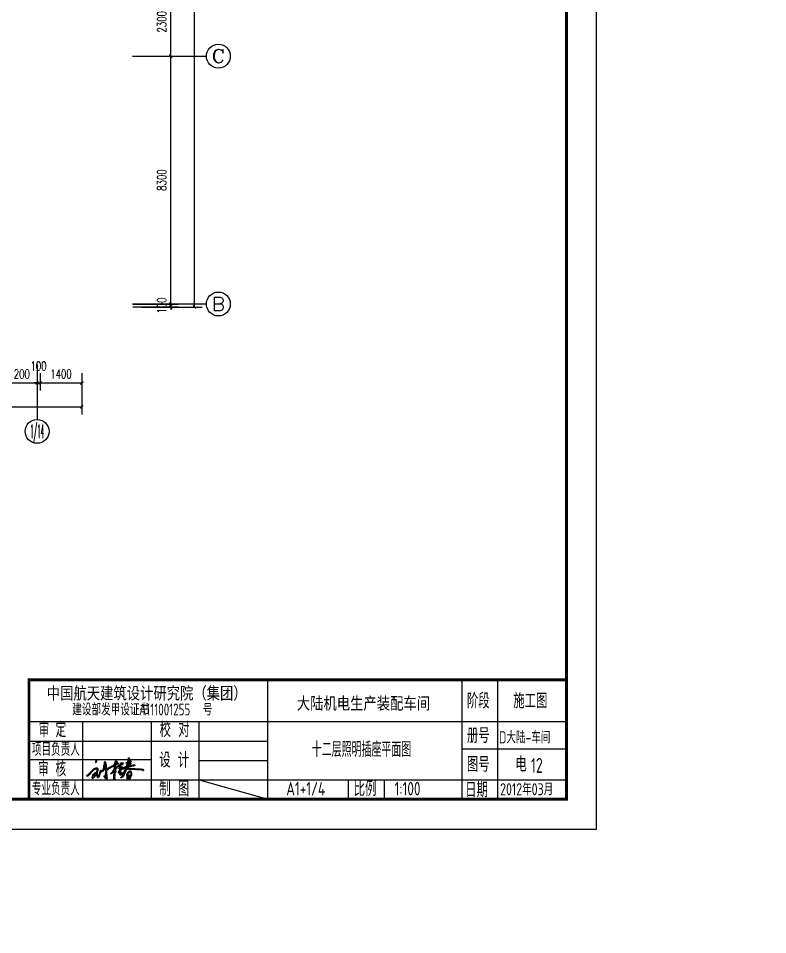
# Model space of a CAD drawing. Extents: x 2166032 to 5302137, y 581493 to 2416206.
# Drawn here: x 2519267 to 2544354, y 970586 to 1001270 of the extents above; entities that cross this region are included whole.
import ezdxf
from ezdxf.enums import TextEntityAlignment as Align

# ---------------------------------------------------------------- set-up
doc = ezdxf.new("R2010")
doc.units = 0
doc.header["$LTSCALE"] = 1000
doc.header["$MEASUREMENT"] = 0
for name, color, linetype in [('AXIS', 3, 'Continuous'), ('AXIS_TEXT', 7, 'Continuous'), ('PUB_TEXT', 7, 'Continuous'), ('PUB_TITLE', 137, 'Continuous')]:
    doc.layers.add(name, color=color, linetype=linetype)
doc.styles.add('-黑体', font='simhei.ttf', dxfattribs={"width": 0.8})
doc.styles.add('_TCH_AXIS', font='complex_.ttf')
doc.styles.add('COMPLEX', font='complex_.ttf')
doc.styles.add('DIM_FONT', font='simplex_.ttf', dxfattribs={"width": 0.7})
doc.styles.add('TSSD_REIN', font='tssdeng.shx', dxfattribs={"width": 0.7, "bigfont": 'tssdchn.shx'})
doc.dimstyles.new('DIMN', dxfattribs={"dimtxt": 300, "dimasz": 100, "dimexe": 250, "dimexo": 300, "dimgap": 150, "dimtad": 1, "dimdec": 0, "dimzin": 0, "dimdsep": 46, "dimtxsty": 'DIM_FONT', "dimblk": 'ARCHTICK', "dimcen": 0.09, "dimclrt": 7, "dimazin": 2, "dimtfac": 1, "dimtdec": 0, "dimtix": 1, "dimtmove": 2, "dimatfit": 3, "dimldrblk": 'ARCHTICK', "dimfxl": 1, "dimtolj": 1, "dimtzin": 0, "dimarcsym": 0})

# ---------------------------------------------------------------- blocks, each defined once
blk = doc.blocks.new('$图签$00000001')
blk.add_line((-123, 6.5), (-100, 0))
at = {"layer": 'PUB_TITLE'}
for p, q in [((-100, 0), (-100, 40)), ((-35, 0), (-35, 40)), ((-23, 0), (-23, 40)), ((-180, 26), (0, 26)), ((-162, 0), (-162, 26)), ((-139, 0), (-139, 26)), ((-123, 0), (-123, 26)), ((-180, 19.5), (-100, 19.5)), ((-35, 16.86), (0, 16.86)), ((-180, 13.28), (-139, 13.28)), ((-123, 13), (-100, 13)), ((-180, 6.5), (0, 6.5)), ((-73, 0), (-73, 6.5)), ((-61, 0), (-61, 6.5))]:
    blk.add_line(p, q, dxfattribs=at)
at = {"layer": 'PUB_TITLE', "const_width": 1}
blk.add_lwpolyline([(-180, 0), (-180, 40), (0, 40)], dxfattribs=at)
at = {"layer": 'PUB_TITLE'}
blk.add_lwpolyline([(0, 40), (-180, 40), (-180, 0), (0, 0)], close=True, dxfattribs=at)
at = {"layer": 'PUB_TEXT', "style": 'TSSD_REIN'}
for s, height, width, p in [('阶段', 5, 0.8, (-33.39, 30.46)), ('施工图', 5, 0.8, (-17.87, 30.46)), ('建设部发甲设证书', 4, 0.7, (-165.53, 28.06)), ('A111001255', 4, 0.7, (-143.13, 28.06)), ('号', 4, 0.7, (-121.8, 28.06)), ('审', 5, 0.75, (-176.74, 20.78)), ('定', 5, 0.75, (-171.1, 20.78)), ('校 对', 5, 0.8, (-136.27, 20.81)), ('册号', 5, 0.8, (-33.39, 18.85)), ('D大陆-车间', 4.05, 0.75, (-22.67, 18.71)), ('项目负责人', 4.5, 0.75, (-179.02, 14.53)), ('设 计', 5, 0.8, (-136.37, 10.62)), ('审 核', 5, 0.75, (-176.96, 7.62)), ('图号', 5, 0.8, (-33.39, 9.19)), ('电', 5, 0.8, (-17.17, 9.21)), ('专业负责人', 4.5, 0.75, (-179.03, 1.3)), ('制 图', 5, 0.8, (-136.37, 1.02)), ('比例', 5, 0.8, (-71.29, 1.01)), ('A1+1/4', 4.5, 0.75, (-93.87, 1.3)), ('1:100', 4.5, 0.75, (-57.61, 1.3)), ('日期', 5, 0.8, (-33.97, 0.67)), ('2012年03月', 4.05, 0.75, (-22.29, 1.33))]:
    blk.add_text(s, height=height, dxfattribs=dict(at, width=width)).set_placement(p)
at = {"layer": 'PUB_TITLE', "color": 7, "style": '-黑体', "width": 0.8}
blk.add_text('中国航天建筑设计研究院（集团）', height=4.0889, dxfattribs=at).set_placement((-174.05, 33.5))
blk.add_text('大陆机电生产装配车间', height=4.089, dxfattribs=at).set_placement((-68.03, 30.09), align=Align.CENTER)
blk = doc.blocks.new('刘桂春')
h = blk.add_hatch()
h.set_pattern_fill('ANSI37', color=256, scale=3, style=0)
h.set_pattern_definition([(45, (0, 0), (-3.367596045, 3.367596045), []), (135, (0, 0), (-3.367596045, -3.367596045), [])])
h.paths.add_polyline_path([(1369061, -138528), (1369058, -138536), (1369053, -138542), (1369048, -138553), (1369045, -138561), (1369048, -138565), (1369054, -138563), (1369059, -138554), (1369065, -138546), (1369071, -138534), (1369075, -138527), (1369075, -138516), (1369071, -138512), (1369066, -138506), (1369055, -138505), (1369049, -138506), (1369045, -138508), (1369045, -138512), (1369053, -138518), (1369057, -138521)], flags=17)
h.paths.add_polyline_path([(1369095, -138688), (1369086, -138679), (1369080, -138673), (1369068, -138673), (1369054, -138673), (1369048, -138679), (1369038, -138679), (1369028, -138684), (1369017, -138689), (1369002, -138702), (1368988, -138716), (1368971, -138734), (1368939, -138765), (1368920, -138785), (1368902, -138805), (1368895, -138812), (1368891, -138814), (1368881, -138820), (1368872, -138828), (1368862, -138837), (1368857, -138842), (1368869, -138850), (1368883, -138847), (1368893, -138838), (1368913, -138820), (1368946, -138779), (1368990, -138736), (1369038, -138702), (1369056, -138694), (1369064, -138694), (1369081, -138694), (1369081, -138726), (1369077, -138747), (1369068, -138758), (1369068, -138769), (1369056, -138769), (1369038, -138774), (1369015, -138793), (1369000, -138806), (1368989, -138828), (1368980, -138843), (1368986, -138843), (1368993, -138832), (1369010, -138814), (1369032, -138792), (1369049, -138793), (1369056, -138798), (1369045, -138813), (1369017, -138851), (1369009, -138860), (1368994, -138879), (1368985, -138885), (1368983, -138880), (1368983, -138863), (1368980, -138854), (1368975, -138861), (1368975, -138890), (1368986, -138898), (1368996, -138892), (1369017, -138869), (1369050, -138828), (1369068, -138813), (1369070, -138820), (1369080, -138855), (1369090, -138878), (1369111, -138878), (1369124, -138848), (1369145, -138795), (1369154, -138751), (1369164, -138750), (1369178, -138757), (1369205, -138742), (1369221, -138705), (1369235, -138629), (1369236, -138598), (1369244, -138587), (1369246, -138614), (1369253, -138629), (1369252, -138720), (1369250, -138729), (1369259, -138729), (1369258, -138853), (1369267, -138854), (1369268, -138885), (1369264, -138885), (1369251, -138875), (1369237, -138851), (1369237, -138834), (1369233, -138834), (1369229, -138851), (1369236, -138867), (1369244, -138887), (1369252, -138891), (1369260, -138895), (1369270, -138904), (1369281, -138904), (1369288, -138895), (1369288, -138886), (1369281, -138880), (1369281, -138816), (1369275, -138806), (1369275, -138743), (1369279, -138734), (1369314, -138705), (1369346, -138682), (1369431, -138637), (1369444, -138629), (1369444, -138683), (1369439, -138688), (1369438, -138711), (1369416, -138730), (1369416, -138740), (1369406, -138749), (1369365, -138790), (1369358, -138800), (1369370, -138800), (1369395, -138786), (1369416, -138772), (1369427, -138764), (1369438, -138765), (1369438, -138803), (1369431, -138810), (1369432, -138919), (1369442, -138925), (1369449, -138921), (1369452, -138894), (1369445, -138883), (1369446, -138853), (1369450, -138849), (1369450, -138772), (1369474, -138767), (1369474, -138743), (1369466, -138730), (1369466, -138702), (1369472, -138692), (1369486, -138692), (1369486, -138680), (1369480, -138677), (1369484, -138671), (1369542, -138634), (1369551, -138636), (1369548, -138649), (1369543, -138681), (1369539, -138696), (1369550, -138703), (1369560, -138700), (1369577, -138685), (1369581, -138679), (1369587, -138679), (1369587, -138684), (1369583, -138687), (1369562, -138705), (1369550, -138725), (1369539, -138743), (1369525, -138765), (1369525, -138778), (1369536, -138787), (1369568, -138773), (1369574, -138783), (1369564, -138800), (1369558, -138819), (1369570, -138826), (1369583, -138818), (1369600, -138802), (1369615, -138796), (1369631, -138780), (1369638, -138776), (1369642, -138780), (1369636, -138792), (1369615, -138826), (1369605, -138851), (1369584, -138869), (1369573, -138872), (1369573, -138884), (1369591, -138884), (1369610, -138869), (1369638, -138825), (1369666, -138773), (1369693, -138704), (1369693, -138680), (1369705, -138669), (1369767, -138649), (1369821, -138632), (1369854, -138632), (1369870, -138626), (1369870, -138614), (1369864, -138606), (1369850, -138609), (1369831, -138614), (1369799, -138621), (1369732, -138645), (1369709, -138652), (1369710, -138643), (1369723, -138635), (1369742, -138625), (1369765, -138604), (1369776, -138592), (1369785, -138591), (1369784, -138573), (1369775, -138574), (1369770, -138568), (1369776, -138563), (1369792, -138550), (1369792, -138539), (1369785, -138527), (1369765, -138526), (1369765, -138535), (1369744, -138544), (1369744, -138518), (1369756, -138507), (1369751, -138500), (1369751, -138491), (1369757, -138479), (1369749, -138467), (1369737, -138467), (1369738, -138486), (1369734, -138500), (1369729, -138511), (1369729, -138533), (1369724, -138544), (1369712, -138556), (1369706, -138565), (1369698, -138564), (1369690, -138568), (1369690, -138576), (1369698, -138584), (1369709, -138587), (1369704, -138602), (1369693, -138613), (1369700, -138614), (1369699, -138621), (1369694, -138630), (1369683, -138645), (1369667, -138653), (1369637, -138668), (1369614, -138680), (1369602, -138686), (1369602, -138699), (1369607, -138699), (1369632, -138699), (1369654, -138689), (1369676, -138683), (1369672, -138696), (1369663, -138724), (1369645, -138759), (1369630, -138765), (1369613, -138782), (1369591, -138794), (1369584, -138797), (1369580, -138795), (1369584, -138789), (1369586, -138780), (1369584, -138764), (1369576, -138757), (1369567, -138759), (1369556, -138763), (1369547, -138764), (1369544, -138758), (1369553, -138743), (1369570, -138726), (1369588, -138697), (1369608, -138666), (1369608, -138651), (1369598, -138651), (1369577, -138664), (1369560, -138678), (1369562, -138668), (1369566, -138646), (1369572, -138642), (1369577, -138620), (1369596, -138607), (1369630, -138572), (1369579, -138572), (1369563, -138606), (1369555, -138611), (1369528, -138624), (1369505, -138636), (1369481, -138653), (1369459, -138663), (1369457, -138624), (1369463, -138621), (1369498, -138599), (1369522, -138591), (1369523, -138574), (1369496, -138552), (1369492, -138536), (1369470, -138524), (1369465, -138533), (1369454, -138552), (1369454, -138570), (1369446, -138590), (1369438, -138611), (1369420, -138620), (1369379, -138640), (1369340, -138660), (1369307, -138683), (1369276, -138713), (1369268, -138632), (1369268, -138605), (1369260, -138580), (1369252, -138566), (1369252, -138554), (1369240, -138542), (1369233, -138562), (1369231, -138580), (1369227, -138611), (1369222, -138638), (1369218, -138663), (1369213, -138688), (1369204, -138711), (1369189, -138734), (1369180, -138734), (1369168, -138723), (1369157, -138720), (1369152, -138730), (1369143, -138746), (1369137, -138770), (1369128, -138808), (1369123, -138820), (1369118, -138838), (1369112, -138843), (1369112, -138851), (1369107, -138856), (1369101, -138856), (1369095, -138856), (1369095, -138836), (1369089, -138832), (1369089, -138814), (1369084, -138803), (1369084, -138775), (1369090, -138762), (1369090, -138745), (1369095, -138739), (1369095, -138717)])
h.paths.add_polyline_path([(1369424, -138744), (1369427, -138740), (1369432, -138735), (1369438, -138735), (1369438, -138744), (1369433, -138748), (1369426, -138748)], flags=16)
h.paths.add_polyline_path([(1369452, -138737), (1369455, -138735), (1369459, -138735), (1369461, -138737), (1369458, -138743), (1369454, -138742), (1369452, -138743)], flags=16)
h.paths.add_polyline_path([(1369729, -138574), (1369734, -138568), (1369735, -138561), (1369744, -138561), (1369751, -138560), (1369752, -138557), (1369755, -138557), (1369759, -138552), (1369762, -138552), (1369764, -138556), (1369760, -138560), (1369756, -138563), (1369752, -138565), (1369751, -138573), (1369744, -138573), (1369741, -138578), (1369736, -138580), (1369732, -138579)], flags=16)
h.paths.add_polyline_path([(1369775, -138702), (1369781, -138708), (1369887, -138708), (1369893, -138708), (1369903, -138706), (1369914, -138710), (1369928, -138711), (1369933, -138706), (1369939, -138712), (1370025, -138714), (1370031, -138729), (1370048, -138731), (1370050, -138716), (1370045, -138706), (1370034, -138699), (1370010, -138699), (1369982, -138697), (1369975, -138691), (1369821, -138691), (1369815, -138685), (1369775, -138685), (1369751, -138685), (1369732, -138686), (1369727, -138692), (1369717, -138694), (1369709, -138694), (1369702, -138699), (1369721, -138705), (1369729, -138703), (1369741, -138699), (1369751, -138701), (1369756, -138706), (1369771, -138706)])
h.paths.add_polyline_path([(1369700, -138854), (1369699, -138915), (1369708, -138922), (1369714, -138915), (1369722, -138910), (1369718, -138905), (1369714, -138905), (1369715, -138896), (1369719, -138896), (1369727, -138890), (1369729, -138894), (1369728, -138912), (1369731, -138922), (1369738, -138926), (1369758, -138925), (1369764, -138915), (1369771, -138903), (1369780, -138889), (1369784, -138877), (1369795, -138838), (1369803, -138818), (1369808, -138786), (1369802, -138778), (1369802, -138757), (1369784, -138746), (1369748, -138746), (1369732, -138761), (1369714, -138773), (1369708, -138777), (1369708, -138794), (1369708, -138804), (1369697, -138809)])
h.paths.add_polyline_path([(1369721, -138813), (1369721, -138793), (1369722, -138787), (1369729, -138779), (1369731, -138776), (1369740, -138777), (1369743, -138770), (1369762, -138771), (1369764, -138760), (1369786, -138761), (1369787, -138831), (1369781, -138835), (1369780, -138851), (1369780, -138857), (1369772, -138858), (1369768, -138845), (1369764, -138838), (1369760, -138835), (1369759, -138827), (1369747, -138825), (1369733, -138826), (1369726, -138829), (1369727, -138844), (1369722, -138842), (1369721, -138839)], flags=16)
h.paths.add_polyline_path([(1369733, -138845), (1369737, -138841), (1369747, -138844), (1369751, -138849), (1369751, -138857), (1369753, -138862), (1369757, -138864), (1369759, -138878), (1369759, -138893), (1369755, -138898), (1369751, -138900), (1369751, -138908), (1369747, -138914), (1369742, -138910), (1369736, -138905), (1369733, -138898), (1369735, -138888), (1369730, -138883), (1369728, -138877), (1369733, -138875), (1369734, -138859)], flags=16)
for p, q in [((1369049, -138506), (1369045, -138508)), ((1369045, -138508), (1369045, -138512)), ((1369045, -138512), (1369053, -138518)), ((1369048, -138553), (1369045, -138561)), ((1369045, -138561), (1369048, -138565)), ((1369053, -138542), (1369048, -138553)), ((1369048, -138565), (1369054, -138563)), ((1369055, -138505), (1369049, -138506)), ((1369053, -138518), (1369057, -138521)), ((1369058, -138536), (1369053, -138542)), ((1369054, -138563), (1369059, -138554)), ((1369066, -138506), (1369055, -138505)), ((1369057, -138521), (1369061, -138528)), ((1369061, -138528), (1369058, -138536)), ((1369059, -138554), (1369065, -138546)), ((1369065, -138546), (1369071, -138534)), ((1369071, -138512), (1369066, -138506)), ((1369075, -138516), (1369071, -138512)), ((1369071, -138534), (1369075, -138527)), ((1369075, -138527), (1369075, -138516)), ((1369218, -138663), (1369222, -138638)), ((1369235, -138629), (1369221, -138705)), ((1369222, -138638), (1369227, -138611)), ((1369227, -138611), (1369231, -138580)), ((1369231, -138580), (1369233, -138562)), ((1369233, -138562), (1369240, -138542)), ((1369236, -138598), (1369235, -138629)), ((1369244, -138587), (1369236, -138598)), ((1369240, -138542), (1369252, -138554)), ((1369246, -138614), (1369244, -138587)), ((1369253, -138629), (1369246, -138614)), ((1369252, -138554), (1369252, -138566)), ((1369252, -138566), (1369260, -138580)), ((1369252, -138720), (1369253, -138629)), ((1369260, -138580), (1369268, -138605)), ((1369268, -138605), (1369268, -138632)), ((1369268, -138632), (1369276, -138713)), ((1369340, -138660), (1369379, -138640)), ((1369431, -138637), (1369346, -138682)), ((1369379, -138640), (1369420, -138620)), ((1369420, -138620), (1369438, -138611)), ((1369444, -138629), (1369431, -138637)), ((1369438, -138611), (1369446, -138590)), ((1369444, -138683), (1369444, -138629)), ((1369446, -138590), (1369454, -138570)), ((1369454, -138552), (1369465, -138533)), ((1369454, -138570), (1369454, -138552)), ((1369463, -138621), (1369457, -138624)), ((1369457, -138624), (1369459, -138663)), ((1369459, -138663), (1369481, -138653)), ((1369498, -138599), (1369463, -138621)), ((1369465, -138533), (1369470, -138524)), ((1369470, -138524), (1369492, -138536)), ((1369481, -138653), (1369505, -138636)), ((1369542, -138634), (1369484, -138671)), ((1369492, -138536), (1369496, -138552)), ((1369496, -138552), (1369523, -138574)), ((1369522, -138591), (1369498, -138599)), ((1369505, -138636), (1369528, -138624)), ((1369523, -138574), (1369522, -138591)), ((1369528, -138624), (1369555, -138611)), ((1369551, -138636), (1369542, -138634)), ((1369543, -138681), (1369548, -138649)), ((1369548, -138649), (1369551, -138636)), ((1369555, -138611), (1369563, -138606)), ((1369566, -138646), (1369562, -138668)), ((1369563, -138606), (1369579, -138572)), ((1369572, -138642), (1369566, -138646)), ((1369577, -138620), (1369572, -138642)), ((1369596, -138607), (1369577, -138620)), ((1369577, -138664), (1369598, -138651)), ((1369579, -138572), (1369630, -138572)), ((1369630, -138572), (1369596, -138607)), ((1369598, -138651), (1369608, -138651)), ((1369608, -138651), (1369608, -138666)), ((1369637, -138668), (1369667, -138653)), ((1369667, -138653), (1369683, -138645)), ((1369683, -138645), (1369694, -138630)), ((1369690, -138568), (1369698, -138564)), ((1369690, -138576), (1369690, -138568)), ((1369698, -138584), (1369690, -138576)), ((1369693, -138613), (1369704, -138602)), ((1369700, -138614), (1369693, -138613)), ((1369694, -138630), (1369699, -138621)), ((1369698, -138564), (1369706, -138565)), ((1369709, -138587), (1369698, -138584)), ((1369699, -138621), (1369700, -138614)), ((1369704, -138602), (1369709, -138587)), ((1369767, -138649), (1369705, -138669)), ((1369706, -138565), (1369712, -138556)), ((1369710, -138643), (1369709, -138652)), ((1369709, -138652), (1369732, -138645)), ((1369723, -138635), (1369710, -138643)), ((1369712, -138556), (1369724, -138544)), ((1369719, -138610), (1369714, -138615)), ((1369714, -138616), (1369714, -138621)), ((1369714, -138621), (1369719, -138622)), ((1369724, -138604), (1369719, -138610)), ((1369719, -138622), (1369728, -138620)), ((1369742, -138625), (1369723, -138635)), ((1369724, -138544), (1369729, -138533)), ((1369734, -138604), (1369724, -138604)), ((1369728, -138620), (1369733, -138616)), ((1369729, -138511), (1369734, -138500)), ((1369729, -138533), (1369729, -138511)), ((1369734, -138568), (1369729, -138574)), ((1369729, -138574), (1369732, -138579)), ((1369732, -138579), (1369736, -138580)), ((1369732, -138645), (1369799, -138621)), ((1369733, -138616), (1369740, -138611)), ((1369734, -138500), (1369738, -138486)), ((1369735, -138561), (1369734, -138568)), ((1369737, -138600), (1369734, -138604)), ((1369734, -138604), (1369734, -138604)), ((1369744, -138561), (1369735, -138561)), ((1369736, -138580), (1369741, -138578)), ((1369738, -138486), (1369737, -138467)), ((1369737, -138467), (1369749, -138467)), ((1369741, -138600), (1369737, -138600)), ((1369740, -138611), (1369746, -138603)), ((1369741, -138578), (1369744, -138573)), ((1369746, -138603), (1369741, -138600)), ((1369765, -138604), (1369742, -138625)), ((1369756, -138507), (1369744, -138518)), ((1369744, -138518), (1369744, -138544)), ((1369744, -138544), (1369765, -138535)), ((1369751, -138560), (1369744, -138561)), ((1369744, -138573), (1369751, -138573)), ((1369749, -138467), (1369757, -138479)), ((1369757, -138479), (1369751, -138491)), ((1369751, -138491), (1369751, -138500)), ((1369751, -138500), (1369756, -138507)), ((1369752, -138557), (1369751, -138560)), ((1369751, -138573), (1369752, -138565)), ((1369755, -138557), (1369752, -138557)), ((1369752, -138565), (1369756, -138563)), ((1369759, -138552), (1369755, -138557)), ((1369756, -138563), (1369760, -138560)), ((1369762, -138552), (1369759, -138552)), ((1369760, -138560), (1369764, -138556)), ((1369764, -138556), (1369762, -138552)), ((1369765, -138535), (1369765, -138526)), ((1369765, -138526), (1369785, -138527)), ((1369776, -138592), (1369765, -138604)), ((1369821, -138632), (1369767, -138649)), ((1369776, -138563), (1369770, -138568)), ((1369770, -138568), (1369775, -138574)), ((1369775, -138574), (1369784, -138573)), ((1369792, -138550), (1369776, -138563)), ((1369785, -138591), (1369776, -138592)), ((1369784, -138573), (1369785, -138591)), ((1369785, -138527), (1369792, -138539)), ((1369792, -138539), (1369792, -138550)), ((1369799, -138621), (1369831, -138614)), ((1369854, -138632), (1369821, -138632)), ((1369831, -138614), (1369850, -138609)), ((1369850, -138609), (1369864, -138606)), ((1369870, -138626), (1369854, -138632)), ((1369864, -138606), (1369870, -138614)), ((1369870, -138614), (1369870, -138626)), ((1368857, -138842), (1368862, -138837)), ((1368869, -138850), (1368857, -138842)), ((1368862, -138837), (1368872, -138828)), ((1368872, -138828), (1368881, -138820)), ((1368881, -138820), (1368891, -138814)), ((1368893, -138838), (1368883, -138847)), ((1368891, -138814), (1368895, -138812)), ((1368913, -138820), (1368893, -138838)), ((1368895, -138812), (1368902, -138805)), ((1368902, -138805), (1368920, -138785)), ((1368946, -138779), (1368913, -138820)), ((1368920, -138785), (1368939, -138765)), ((1368939, -138765), (1368971, -138734)), ((1368990, -138736), (1368946, -138779)), ((1368971, -138734), (1368988, -138716)), ((1368980, -138843), (1368989, -138828)), ((1368986, -138843), (1368980, -138843)), ((1368993, -138832), (1368986, -138843)), ((1368988, -138716), (1369002, -138702)), ((1368989, -138828), (1369000, -138806)), ((1369038, -138702), (1368990, -138736)), ((1369010, -138814), (1368993, -138832)), ((1369000, -138806), (1369015, -138793)), ((1369002, -138702), (1369017, -138689)), ((1369032, -138792), (1369010, -138814)), ((1369015, -138793), (1369038, -138774)), ((1369017, -138689), (1369028, -138684)), ((1369017, -138851), (1369045, -138813)), ((1369050, -138828), (1369017, -138869)), ((1369028, -138684), (1369038, -138679)), ((1369049, -138793), (1369032, -138792)), ((1369038, -138679), (1369048, -138679)), ((1369056, -138694), (1369038, -138702)), ((1369038, -138774), (1369056, -138769)), ((1369045, -138813), (1369056, -138798)), ((1369048, -138679), (1369054, -138673)), ((1369056, -138798), (1369049, -138793)), ((1369068, -138813), (1369050, -138828)), ((1369054, -138673), (1369068, -138673)), ((1369064, -138694), (1369056, -138694)), ((1369056, -138769), (1369068, -138769)), ((1369081, -138694), (1369064, -138694)), ((1369068, -138673), (1369080, -138673)), ((1369068, -138758), (1369077, -138747)), ((1369068, -138769), (1369068, -138758)), ((1369070, -138820), (1369068, -138813)), ((1369080, -138855), (1369070, -138820)), ((1369077, -138747), (1369081, -138726)), ((1369080, -138673), (1369086, -138679)), ((1369081, -138726), (1369081, -138694)), ((1369090, -138762), (1369084, -138775)), ((1369084, -138775), (1369084, -138803)), ((1369084, -138803), (1369089, -138814)), ((1369086, -138679), (1369095, -138688)), ((1369089, -138814), (1369089, -138832)), ((1369089, -138832), (1369095, -138836)), ((1369095, -138739), (1369090, -138745)), ((1369090, -138745), (1369090, -138762)), ((1369095, -138688), (1369095, -138717)), ((1369095, -138717), (1369095, -138739)), ((1369095, -138836), (1369095, -138856)), ((1369112, -138843), (1369118, -138838)), ((1369112, -138851), (1369112, -138843)), ((1369118, -138838), (1369123, -138820)), ((1369123, -138820), (1369128, -138808)), ((1369145, -138795), (1369124, -138848)), ((1369128, -138808), (1369137, -138770)), ((1369137, -138770), (1369143, -138746)), ((1369143, -138746), (1369152, -138730)), ((1369154, -138751), (1369145, -138795)), ((1369152, -138730), (1369157, -138720)), ((1369164, -138750), (1369154, -138751)), ((1369157, -138720), (1369168, -138723)), ((1369178, -138757), (1369164, -138750)), ((1369168, -138723), (1369180, -138734)), ((1369205, -138742), (1369178, -138757)), ((1369180, -138734), (1369189, -138734)), ((1369189, -138734), (1369204, -138711)), ((1369204, -138711), (1369213, -138688)), ((1369221, -138705), (1369205, -138742)), ((1369213, -138688), (1369218, -138663)), ((1369229, -138851), (1369233, -138834)), ((1369233, -138834), (1369233, -138834)), ((1369233, -138834), (1369237, -138834)), ((1369237, -138834), (1369237, -138851)), ((1369250, -138729), (1369252, -138720)), ((1369259, -138729), (1369250, -138729)), ((1369258, -138853), (1369259, -138729)), ((1369279, -138734), (1369275, -138743)), ((1369275, -138743), (1369275, -138806)), ((1369275, -138806), (1369281, -138816)), ((1369276, -138713), (1369307, -138683)), ((1369314, -138705), (1369279, -138734)), ((1369281, -138816), (1369281, -138880)), ((1369307, -138683), (1369340, -138660)), ((1369346, -138682), (1369314, -138705)), ((1369358, -138800), (1369365, -138790)), ((1369370, -138800), (1369358, -138800)), ((1369365, -138790), (1369406, -138749)), ((1369395, -138786), (1369370, -138800)), ((1369416, -138772), (1369395, -138786)), ((1369406, -138749), (1369416, -138740)), ((1369416, -138730), (1369438, -138711)), ((1369416, -138740), (1369416, -138730)), ((1369427, -138764), (1369416, -138772)), ((1369427, -138740), (1369424, -138744)), ((1369424, -138744), (1369426, -138748)), ((1369426, -138748), (1369433, -138748)), ((1369432, -138735), (1369427, -138740)), ((1369438, -138765), (1369427, -138764)), ((1369431, -138810), (1369438, -138803)), ((1369432, -138919), (1369431, -138810)), ((1369438, -138735), (1369432, -138735)), ((1369433, -138748), (1369438, -138744)), ((1369438, -138711), (1369439, -138688)), ((1369438, -138744), (1369438, -138735)), ((1369438, -138803), (1369438, -138765)), ((1369439, -138688), (1369444, -138683)), ((1369474, -138767), (1369450, -138772)), ((1369450, -138772), (1369450, -138849)), ((1369455, -138735), (1369452, -138737)), ((1369452, -138737), (1369452, -138743)), ((1369452, -138743), (1369454, -138742)), ((1369454, -138742), (1369458, -138743)), ((1369459, -138735), (1369455, -138735)), ((1369458, -138743), (1369461, -138737)), ((1369461, -138737), (1369459, -138735)), ((1369472, -138692), (1369466, -138702)), ((1369466, -138702), (1369466, -138730)), ((1369466, -138730), (1369474, -138743)), ((1369486, -138692), (1369472, -138692)), ((1369474, -138743), (1369474, -138767)), ((1369484, -138671), (1369480, -138677)), ((1369480, -138677), (1369486, -138680)), ((1369486, -138680), (1369486, -138692)), ((1369525, -138765), (1369539, -138743)), ((1369525, -138778), (1369525, -138765)), ((1369536, -138787), (1369525, -138778)), ((1369568, -138773), (1369536, -138787)), ((1369539, -138696), (1369543, -138681)), ((1369550, -138703), (1369539, -138696)), ((1369539, -138743), (1369550, -138725)), ((1369553, -138743), (1369544, -138758)), ((1369544, -138758), (1369547, -138764)), ((1369547, -138764), (1369556, -138763)), ((1369560, -138700), (1369550, -138703)), ((1369550, -138725), (1369562, -138705)), ((1369570, -138726), (1369553, -138743)), ((1369556, -138763), (1369567, -138759)), ((1369558, -138819), (1369564, -138800)), ((1369570, -138826), (1369558, -138819)), ((1369560, -138678), (1369577, -138664)), ((1369562, -138668), (1369560, -138678)), ((1369577, -138685), (1369560, -138700)), ((1369562, -138705), (1369583, -138687)), ((1369564, -138800), (1369574, -138783)), ((1369567, -138759), (1369576, -138757)), ((1369574, -138783), (1369568, -138773)), ((1369588, -138697), (1369570, -138726)), ((1369583, -138818), (1369570, -138826)), ((1369576, -138757), (1369584, -138764)), ((1369581, -138679), (1369577, -138685)), ((1369584, -138789), (1369580, -138795)), ((1369580, -138795), (1369584, -138797)), ((1369587, -138679), (1369581, -138679)), ((1369583, -138687), (1369587, -138684)), ((1369600, -138802), (1369583, -138818)), ((1369584, -138764), (1369586, -138780)), ((1369586, -138780), (1369584, -138789)), ((1369584, -138797), (1369591, -138794)), ((1369587, -138684), (1369587, -138679)), ((1369608, -138666), (1369588, -138697)), ((1369591, -138794), (1369613, -138782)), ((1369615, -138796), (1369600, -138802)), ((1369602, -138686), (1369614, -138680)), ((1369602, -138699), (1369602, -138686)), ((1369607, -138699), (1369602, -138699)), ((1369605, -138851), (1369615, -138826)), ((1369632, -138699), (1369607, -138699)), ((1369638, -138825), (1369610, -138869)), ((1369613, -138782), (1369630, -138765)), ((1369614, -138680), (1369637, -138668)), ((1369631, -138780), (1369615, -138796)), ((1369615, -138826), (1369636, -138792)), ((1369630, -138765), (1369645, -138759)), ((1369638, -138776), (1369631, -138780)), ((1369654, -138689), (1369632, -138699)), ((1369636, -138792), (1369642, -138780)), ((1369666, -138773), (1369638, -138825)), ((1369642, -138780), (1369638, -138776)), ((1369645, -138759), (1369663, -138724)), ((1369676, -138683), (1369654, -138689)), ((1369663, -138724), (1369672, -138696)), ((1369693, -138704), (1369666, -138773)), ((1369672, -138696), (1369676, -138683)), ((1369705, -138669), (1369693, -138680)), ((1369693, -138680), (1369693, -138704)), ((1369708, -138804), (1369697, -138809)), ((1369697, -138809), (1369700, -138854)), ((1369702, -138699), (1369709, -138694)), ((1369721, -138705), (1369702, -138699)), ((1369714, -138773), (1369708, -138777)), ((1369708, -138777), (1369708, -138794)), ((1369708, -138794), (1369708, -138804)), ((1369709, -138694), (1369717, -138694)), ((1369732, -138761), (1369714, -138773)), ((1369717, -138694), (1369727, -138692)), ((1369729, -138703), (1369721, -138705)), ((1369721, -138793), (1369722, -138787)), ((1369721, -138813), (1369721, -138793)), ((1369721, -138839), (1369721, -138813)), ((1369722, -138842), (1369721, -138839)), ((1369722, -138787), (1369729, -138779)), ((1369727, -138844), (1369722, -138842)), ((1369733, -138826), (1369726, -138829)), ((1369726, -138829), (1369727, -138844)), ((1369727, -138692), (1369732, -138686)), ((1369741, -138699), (1369729, -138703)), ((1369729, -138779), (1369731, -138776)), ((1369731, -138776), (1369740, -138777)), ((1369732, -138686), (1369751, -138685)), ((1369748, -138746), (1369732, -138761)), ((1369747, -138825), (1369733, -138826)), ((1369733, -138845), (1369737, -138841)), ((1369734, -138859), (1369733, -138845)), ((1369737, -138841), (1369747, -138844)), ((1369740, -138777), (1369743, -138770)), ((1369751, -138701), (1369741, -138699)), ((1369743, -138770), (1369762, -138771)), ((1369759, -138827), (1369747, -138825)), ((1369747, -138844), (1369751, -138849)), ((1369784, -138746), (1369748, -138746)), ((1369751, -138685), (1369775, -138685)), ((1369756, -138706), (1369751, -138701)), ((1369771, -138706), (1369756, -138706)), ((1369760, -138835), (1369759, -138827)), ((1369764, -138838), (1369760, -138835)), ((1369762, -138771), (1369764, -138760)), ((1369764, -138760), (1369786, -138761)), ((1369768, -138845), (1369764, -138838)), ((1369772, -138858), (1369768, -138845)), ((1369775, -138702), (1369771, -138706)), ((1369775, -138685), (1369815, -138685)), ((1369781, -138708), (1369775, -138702)), ((1369781, -138835), (1369780, -138851)), ((1369887, -138708), (1369781, -138708)), ((1369787, -138831), (1369781, -138835)), ((1369802, -138757), (1369784, -138746)), ((1369784, -138877), (1369795, -138838)), ((1369786, -138761), (1369787, -138831)), ((1369795, -138838), (1369803, -138818)), ((1369802, -138778), (1369802, -138757)), ((1369808, -138786), (1369802, -138778)), ((1369803, -138818), (1369808, -138786)), ((1369815, -138685), (1369821, -138691)), ((1369821, -138691), (1369975, -138691)), ((1369893, -138708), (1369887, -138708)), ((1369903, -138706), (1369893, -138708)), ((1369914, -138710), (1369903, -138706)), ((1369928, -138711), (1369914, -138710)), ((1369933, -138706), (1369928, -138711)), ((1369939, -138712), (1369933, -138706)), ((1370025, -138714), (1369939, -138712)), ((1369975, -138691), (1369982, -138697)), ((1369982, -138697), (1370010, -138699)), ((1370010, -138699), (1370034, -138699)), ((1370031, -138729), (1370025, -138714)), ((1370048, -138731), (1370031, -138729)), ((1370034, -138699), (1370045, -138706)), ((1370045, -138706), (1370050, -138716)), ((1370050, -138716), (1370048, -138731)), ((1368883, -138847), (1368869, -138850)), ((1368975, -138861), (1368980, -138854)), ((1368975, -138890), (1368975, -138861)), ((1368986, -138898), (1368975, -138890)), ((1368980, -138854), (1368983, -138863)), ((1368983, -138863), (1368983, -138880)), ((1368983, -138880), (1368985, -138885)), ((1368985, -138885), (1368994, -138879)), ((1368996, -138892), (1368986, -138898)), ((1368994, -138879), (1369009, -138860)), ((1369017, -138869), (1368996, -138892)), ((1369009, -138860), (1369017, -138851)), ((1369090, -138878), (1369080, -138855)), ((1369111, -138878), (1369090, -138878)), ((1369095, -138856), (1369101, -138856)), ((1369101, -138856), (1369107, -138856)), ((1369107, -138856), (1369112, -138851)), ((1369124, -138848), (1369111, -138878)), ((1369236, -138867), (1369229, -138851)), ((1369244, -138887), (1369236, -138867)), ((1369237, -138851), (1369251, -138875)), ((1369252, -138891), (1369244, -138887)), ((1369251, -138875), (1369264, -138885)), ((1369260, -138895), (1369252, -138891)), ((1369267, -138854), (1369258, -138853)), ((1369270, -138904), (1369260, -138895)), ((1369264, -138885), (1369268, -138885)), ((1369268, -138885), (1369267, -138854)), ((1369281, -138904), (1369270, -138904)), ((1369281, -138880), (1369288, -138886)), ((1369288, -138895), (1369281, -138904)), ((1369288, -138886), (1369288, -138895)), ((1369442, -138925), (1369432, -138919)), ((1369449, -138921), (1369442, -138925)), ((1369446, -138853), (1369445, -138883)), ((1369445, -138883), (1369452, -138894)), ((1369450, -138849), (1369446, -138853)), ((1369452, -138894), (1369449, -138921)), ((1369573, -138872), (1369584, -138869)), ((1369573, -138884), (1369573, -138872)), ((1369591, -138884), (1369573, -138884)), ((1369584, -138869), (1369605, -138851)), ((1369610, -138869), (1369591, -138884)), ((1369700, -138854), (1369699, -138915)), ((1369699, -138915), (1369708, -138922)), ((1369708, -138922), (1369714, -138915)), ((1369714, -138905), (1369715, -138896)), ((1369718, -138905), (1369714, -138905)), ((1369714, -138915), (1369722, -138910)), ((1369715, -138896), (1369719, -138896)), ((1369722, -138910), (1369718, -138905)), ((1369719, -138896), (1369727, -138890)), ((1369727, -138890), (1369729, -138894)), ((1369728, -138877), (1369733, -138875)), ((1369730, -138883), (1369728, -138877)), ((1369729, -138894), (1369728, -138912)), ((1369728, -138912), (1369731, -138922)), ((1369735, -138888), (1369730, -138883)), ((1369731, -138922), (1369738, -138926)), ((1369733, -138875), (1369734, -138859)), ((1369733, -138898), (1369735, -138888)), ((1369736, -138905), (1369733, -138898)), ((1369742, -138910), (1369736, -138905)), ((1369738, -138926), (1369758, -138925)), ((1369747, -138914), (1369742, -138910)), ((1369751, -138908), (1369747, -138914)), ((1369751, -138849), (1369751, -138857)), ((1369751, -138857), (1369753, -138862)), ((1369755, -138898), (1369751, -138900)), ((1369751, -138900), (1369751, -138908)), ((1369753, -138862), (1369757, -138864)), ((1369759, -138893), (1369755, -138898)), ((1369757, -138864), (1369759, -138878)), ((1369758, -138925), (1369764, -138915)), ((1369759, -138878), (1369759, -138893)), ((1369764, -138915), (1369771, -138903)), ((1369771, -138903), (1369780, -138889)), ((1369780, -138857), (1369772, -138858)), ((1369780, -138851), (1369780, -138857)), ((1369780, -138889), (1369784, -138877))]:
    blk.add_line(p, q)
blk = doc.blocks.new('_ArchTick')
at = {"color": 0, "linetype": 'ByBlock', "const_width": 0.4}
blk.add_lwpolyline([(-0.5, -0.5), (0.5, 0.5)], dxfattribs=at)
blk = doc.blocks.new('*D3028')
at = {"layer": 'AXIS', "color": 0, "lineweight": -2}
for p, q in [((2524369, 991704), (2524369, 991804)), ((2523100, 991704), (2524619, 991704)), ((2523100, 991604), (2524619, 991604)), ((2524369, 991604), (2524369, 991704)), ((2524369, 991604), (2524369, 991504))]:
    blk.add_line(p, q, dxfattribs=at)
at = {"layer": 'Defpoints', "color": 0}
for p in [(2522800, 991704), (2522800, 991604), (2524369, 991704)]:
    blk.add_point(p, dxfattribs=at)
at = {"layer": 'AXIS', "color": 0, "lineweight": -2, "xscale": 100, "yscale": 100, "zscale": 100}
for p, rotation in [((2524369, 991704), 270), ((2524369, 991604), 90)]:
    blk.add_blockref('_ArchTick', p, dxfattribs=dict(at, rotation=rotation))
at = {"layer": 'AXIS', "color": 7, "insert": (2524068, 991654), "char_height": 300, "attachment_point": 5, "rotation": 90, "style": 'DIM_FONT'}
blk.add_mtext('\\A1;100', dxfattribs=at)
blk = doc.blocks.new('*D3029')
at = {"layer": 'AXIS', "color": 0, "lineweight": -2}
for p, q in [((2523100, 1000004), (2524619, 1000004)), ((2524369, 991704), (2524369, 1000004)), ((2523100, 991704), (2524619, 991704))]:
    blk.add_line(p, q, dxfattribs=at)
at = {"layer": 'Defpoints', "color": 0}
for p in [(2522800, 1000004), (2524369, 1000004), (2522800, 991704)]:
    blk.add_point(p, dxfattribs=at)
at = {"layer": 'AXIS', "color": 0, "lineweight": -2, "xscale": 100, "yscale": 100, "zscale": 100}
for p, rotation in [((2524369, 1000004), 90), ((2524369, 991704), 270)]:
    blk.add_blockref('_ArchTick', p, dxfattribs=dict(at, rotation=rotation))
at = {"layer": 'AXIS', "color": 7, "insert": (2524068, 995854), "char_height": 300, "attachment_point": 5, "rotation": 90, "style": 'DIM_FONT'}
blk.add_mtext('\\A1;8300', dxfattribs=at)
blk = doc.blocks.new('*D3030')
at = {"layer": 'AXIS', "color": 0, "lineweight": -2}
for p, q in [((2523100, 1002304), (2524619, 1002304)), ((2524369, 1000004), (2524369, 1002304)), ((2523100, 1000004), (2524619, 1000004))]:
    blk.add_line(p, q, dxfattribs=at)
at = {"layer": 'Defpoints', "color": 0}
for p in [(2522800, 1002304), (2524369, 1002304), (2522800, 1000004)]:
    blk.add_point(p, dxfattribs=at)
at = {"layer": 'AXIS', "color": 0, "lineweight": -2, "xscale": 100, "yscale": 100, "zscale": 100}
for p, rotation in [((2524369, 1002304), 90), ((2524369, 1000004), 270)]:
    blk.add_blockref('_ArchTick', p, dxfattribs=dict(at, rotation=rotation))
at = {"layer": 'AXIS', "color": 7, "insert": (2524068, 1001154), "char_height": 300, "attachment_point": 5, "rotation": 90, "style": 'DIM_FONT'}
blk.add_mtext('\\A1;2300', dxfattribs=at)
blk = doc.blocks.new('*D3036')
at = {"layer": 'AXIS', "color": 0, "lineweight": -2}
for p, q in [((2523400, 1015404), (2525419, 1015404)), ((2525169, 991603), (2525169, 1015404)), ((2523400, 991603), (2525419, 991603))]:
    blk.add_line(p, q, dxfattribs=at)
at = {"layer": 'Defpoints', "color": 0}
for p in [(2523100, 1015404), (2525169, 1015404), (2523100, 991603)]:
    blk.add_point(p, dxfattribs=at)
at = {"layer": 'AXIS', "color": 0, "lineweight": -2, "xscale": 100, "yscale": 100, "zscale": 100}
for p, rotation in [((2525169, 1015404), 90), ((2525169, 991603), 270)]:
    blk.add_blockref('_ArchTick', p, dxfattribs=dict(at, rotation=rotation))
at = {"layer": 'AXIS', "color": 7, "insert": (2524868, 1003504), "char_height": 300, "attachment_point": 5, "rotation": 90, "style": 'DIM_FONT'}
blk.add_mtext('\\A1;23801', dxfattribs=at)
blk = doc.blocks.new('*D3070')
at = {"layer": 'AXIS', "color": 0, "lineweight": -2}
for p, q in [((2518694, 989392), (2518694, 988809)), ((2519894, 989392), (2519894, 988809)), ((2518694, 989059), (2519894, 989059))]:
    blk.add_line(p, q, dxfattribs=at)
at = {"layer": 'Defpoints', "color": 0}
for p in [(2518694, 989692), (2519894, 989692), (2519894, 989059)]:
    blk.add_point(p, dxfattribs=at)
at = {"layer": 'AXIS', "color": 0, "lineweight": -2, "xscale": 100, "yscale": 100, "zscale": 100, "rotation": 180}
blk.add_blockref('_ArchTick', (2518694, 989059), dxfattribs=at)
at = {"layer": 'AXIS', "color": 0, "lineweight": -2, "xscale": 100, "yscale": 100, "zscale": 100}
blk.add_blockref('_ArchTick', (2519894, 989059), dxfattribs=at)
at = {"layer": 'AXIS', "color": 7, "insert": (2519294, 989360), "char_height": 300, "attachment_point": 5, "style": 'DIM_FONT'}
blk.add_mtext('\\A1;1200', dxfattribs=at)
blk = doc.blocks.new('*D3071')
at = {"layer": 'AXIS', "color": 0, "lineweight": -2}
for p, q in [((2519894, 989392), (2519894, 988809)), ((2519994, 989392), (2519994, 988809)), ((2519894, 989059), (2519794, 989059)), ((2519894, 989059), (2519994, 989059)), ((2519994, 989059), (2520094, 989059))]:
    blk.add_line(p, q, dxfattribs=at)
at = {"layer": 'Defpoints', "color": 0}
for p in [(2519894, 989692), (2519994, 989692), (2519994, 989059)]:
    blk.add_point(p, dxfattribs=at)
at = {"layer": 'AXIS', "color": 0, "lineweight": -2, "xscale": 100, "yscale": 100, "zscale": 100}
blk.add_blockref('_ArchTick', (2519894, 989059), dxfattribs=at)
at = {"layer": 'AXIS', "color": 0, "lineweight": -2, "xscale": 100, "yscale": 100, "zscale": 100, "rotation": 180}
blk.add_blockref('_ArchTick', (2519994, 989059), dxfattribs=at)
at = {"layer": 'AXIS', "color": 7, "insert": (2519944, 989626), "char_height": 300, "attachment_point": 5, "style": 'DIM_FONT'}
blk.add_mtext('\\A1;100', dxfattribs=at)
blk = doc.blocks.new('*D3072')
at = {"layer": 'AXIS', "color": 0, "lineweight": -2}
for p, q in [((2519994, 989392), (2519994, 988809)), ((2521394, 989392), (2521394, 988809)), ((2519994, 989059), (2521394, 989059))]:
    blk.add_line(p, q, dxfattribs=at)
at = {"layer": 'Defpoints', "color": 0}
for p in [(2519994, 989692), (2521394, 989692), (2521394, 989059)]:
    blk.add_point(p, dxfattribs=at)
at = {"layer": 'AXIS', "color": 0, "lineweight": -2, "xscale": 100, "yscale": 100, "zscale": 100, "rotation": 180}
blk.add_blockref('_ArchTick', (2519994, 989059), dxfattribs=at)
at = {"layer": 'AXIS', "color": 0, "lineweight": -2, "xscale": 100, "yscale": 100, "zscale": 100}
blk.add_blockref('_ArchTick', (2521394, 989059), dxfattribs=at)
at = {"layer": 'AXIS', "color": 7, "insert": (2520694, 989363), "char_height": 300, "attachment_point": 5, "style": 'DIM_FONT'}
blk.add_mtext('\\A1;1400', dxfattribs=at)
blk = doc.blocks.new('*D3073')
at = {"layer": 'AXIS', "color": 0, "lineweight": -2}
for p, q in [((2449894, 989092), (2449894, 988009)), ((2521394, 989092), (2521394, 988009)), ((2449894, 988259), (2521394, 988259))]:
    blk.add_line(p, q, dxfattribs=at)
at = {"layer": 'Defpoints', "color": 0}
for p in [(2449894, 989392), (2521394, 989392), (2521394, 988259)]:
    blk.add_point(p, dxfattribs=at)
at = {"layer": 'AXIS', "color": 0, "lineweight": -2, "xscale": 100, "yscale": 100, "zscale": 100, "rotation": 180}
blk.add_blockref('_ArchTick', (2449894, 988259), dxfattribs=at)
at = {"layer": 'AXIS', "color": 0, "lineweight": -2, "xscale": 100, "yscale": 100, "zscale": 100}
blk.add_blockref('_ArchTick', (2521394, 988259), dxfattribs=at)
at = {"layer": 'AXIS', "color": 7, "insert": (2485644, 988560), "char_height": 300, "attachment_point": 5, "style": 'DIM_FONT'}
blk.add_mtext('\\A1;71500', dxfattribs=at)
blk = doc.blocks.new('_AXISO')
blk.add_circle((0, 0), 0.5)
at = {"layer": 'AXIS_TEXT', "style": 'COMPLEX', "width": 1.171875}
blk.add_attdef('A', text='', height=0.56, dxfattribs=at).set_placement((-0.25, -0.28), (0.25, -0.28), align=Align.FIT)

msp = doc.modelspace()

# ---------------------------------------------------------------- linework, layer by layer
msp.add_circle((2604640.5, 1020101.3), 438608.5)
at = {"layer": 'AXIS'}
for p, q in [((2523093.7, 1000004.3), (2525563.7, 1000004.3)), ((2523093.7, 991704.3), (2525563.7, 991704.3)), ((2519894.4, 989673.9), (2519894.4, 987839.2))]:
    msp.add_line(p, q, dxfattribs=at)
at = {"layer": 'PUB_TITLE'}
msp.add_lwpolyline([(2433524.2, 974119.6), (2538624.2, 974119.6), (2538624.2, 1033519.6), (2433524.2, 1033519.6)], close=True, dxfattribs=at)
at = {"layer": 'PUB_TITLE', "const_width": 100}
msp.add_lwpolyline([(2436024.2, 975119.6), (2537624.2, 975119.6), (2537624.2, 1032519.6), (2436024.2, 1032519.6)], close=True, dxfattribs=at)

# ---------------------------------------------------------------- block references
at = {"xscale": 1.600000000093132, "yscale": 1.599999999976717, "zscale": 1.6}
msp.add_blockref('刘桂春', (331377.6, 1198049.7), dxfattribs=at)
at = {"layer": 'AXIS'}
ref = msp.add_blockref('_AXISO', (2525963.7, 1000004.3), dxfattribs=dict(at, xscale=800, yscale=800, zscale=800))
ref.add_attrib('A', 'C', dxfattribs={"layer": 'AXIS_TEXT', "height": 452.5, "style": '_TCH_AXIS'}).set_placement((2525737.5, 999778), (2526190, 999778), align=Align.FIT)
ref = msp.add_blockref('_AXISO', (2525963.7, 991704.3), dxfattribs=dict(at, xscale=800, yscale=800, zscale=800))
ref.add_attrib('A', 'B', dxfattribs={"layer": 'AXIS_TEXT', "height": 452.5, "style": '_TCH_AXIS', "width": 0.95528}).set_placement((2525737.5, 991478), (2526190, 991478), align=Align.FIT)
ref = msp.add_blockref('_AXISO', (2519894.4, 987439.2), dxfattribs=dict(at, xscale=800, yscale=800, zscale=800))
ref.add_attrib('A', '1/14', dxfattribs={"layer": 'AXIS_TEXT', "height": 452.55, "style": '_TCH_AXIS', "width": 0.286726}).set_placement((2519668.1, 987213), (2520120.6, 987213), align=Align.FIT)
at = {"layer": 'PUB_TITLE', "xscale": 100, "yscale": 100, "zscale": 100}
msp.add_blockref('$图签$00000001', (2537624.2, 975119.6), dxfattribs=at)

# ---------------------------------------------------------------- texts
at = {"layer": 'PUB_TEXT', "style": 'TSSD_REIN', "width": 0.7}
for s, p in [('十二层照明插座平面图', (2529093.3, 976539.8)), ('12', (2536427.7, 976004.7))]:
    msp.add_text(s, height=500, dxfattribs=at).set_placement(p)

# ---------------------------------------------------------------- dimensions: what is measured, and where the dimension line sits
at = {"layer": 'AXIS'}
for p1, p2, distance, picture, middle in [((2523099.5, 991603.3), (2523099.5, 1015404.3), -2069.8, '*D3036', (2524868, 1003503.8)), ((2522799.5, 1000004.3), (2522799.5, 1002304.3), -1569.8, '*D3030', (2524068, 1001154.3)), ((2522799.5, 991704.3), (2522799.5, 1000004.3), -1569.8, '*D3029', (2524068, 995854.3)), ((2522799.5, 991604.3), (2522799.5, 991704.3), -1569.8, '*D3028', (2524068, 991654.3)), ((2518694.4, 989692.1), (2519894.4, 989692.1), -633.6, '*D3070', (2519294.4, 989359.9)), ((2519994.4, 989692.1), (2521394.4, 989692.1), -633.6, '*D3072', (2520694.4, 989363.4)), ((2449894.4, 989392.1), (2521394.4, 989392.1), -1133.6, '*D3073', (2485644.4, 988559.9))]:
    dim = msp.add_aligned_dim(p1=p1, p2=p2, distance=distance, dimstyle='DIMN', dxfattribs=at)
    dim.commit()
    dim.dimension.update_dxf_attribs({"geometry": picture, "text_midpoint": middle})
dim = msp.add_linear_dim(base=(2519994.4, 989058.6), p1=(2519894.4, 989692.1), p2=(2519994.4, 989692.1), angle=0, dimstyle='DIMN', dxfattribs=at)
dim.commit()
dim.dimension.update_dxf_attribs({"geometry": '*D3071', "text_midpoint": (2519944.4, 989626.1), "dimtype": 161})

doc.saveas('drawing.dxf')
